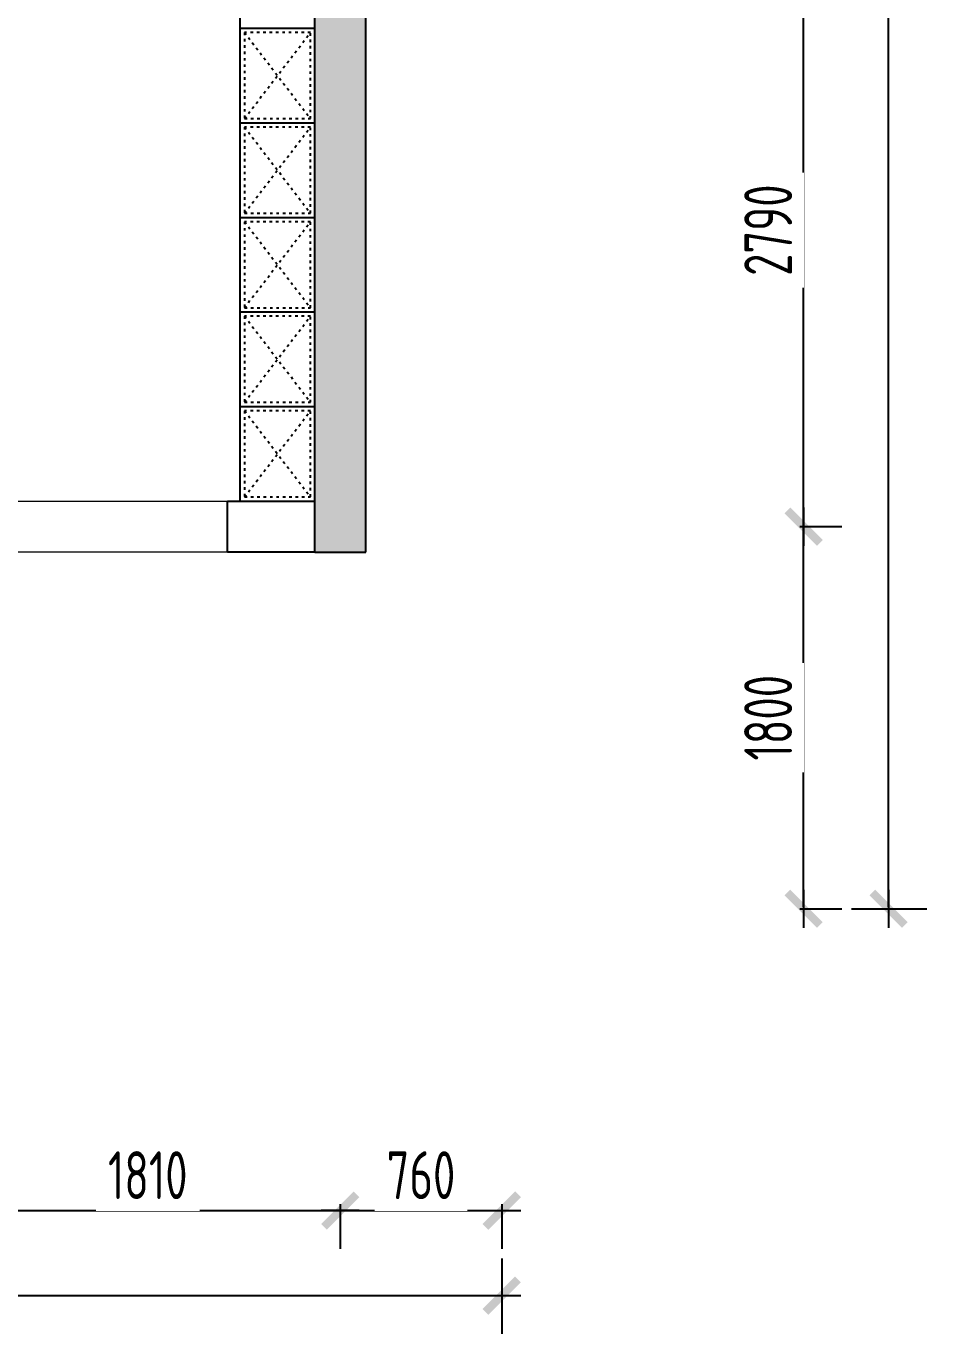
# Model space of a CAD drawing. Header units: inches. Extents: x -41 to 18814, y 11 to 13475.
# Drawn here: x 14577 to 18814, y 11 to 6165 of the extents above; entities that cross this region are included whole.
import ezdxf

# ---------------------------------------------------------------- set-up
doc = ezdxf.new("R2010")
doc.units = ezdxf.units.IN
doc.header["$MEASUREMENT"] = 0
doc.linetypes.add('ACAD_ISO03W100', pattern=[30, 12, -18])
for name, color, linetype in [('EVH 立面填充', 8, 'Continuous'), ('IBS-182-原建筑非承重墙', 150, 'Continuous'), ('IBS-200-原建筑承重墙柱', 200, 'Continuous'), ('IDS-040-固定高家具', 40, 'Continuous'), ('外标注', 50, 'Continuous')]:
    doc.layers.add(name, color=color, linetype=linetype)
doc.layers.add('门', color=65, linetype='Continuous', lineweight=13)
doc.styles.add('HBA-DIMT', font='ARCHS.SHX', dxfattribs={"width": 0.8})
doc.dimstyles.new('HBA_40', dxfattribs={"dimscale": 50, "dimtxt": 2.5, "dimasz": 0.1, "dimexe": 2, "dimexo": 2.5, "dimgap": 0.6, "dimtad": 1, "dimdec": 0, "dimrnd": 5, "dimzin": 0, "dimtxsty": 'HBA-DIMT', "dimblk": 'HBA_DIMENSION_TICK', "dimblk1": 'HBA_DIMENSION_TICK', "dimblk2": 'HBA_DIMENSION_TICK', "dimcen": 0.125, "dimclrd": 44, "dimclre": 44, "dimclrt": 2, "dimadec": 0, "dimazin": 0, "dimtfac": 1, "dimtdec": 0, "dimtix": 1, "dimtmove": 1, "dimatfit": 3, "dimldrblk": 'HBA_Leader_Dot', "dimfxl": 0, "dimtvp": 1, "dimtfill": 1, "dimtolj": 1, "dimtzin": 0, "dimarcsym": 0})

# ---------------------------------------------------------------- blocks, each defined once
blk = doc.blocks.new('HBA_DIMENSION_TICK')
at = {"color": 0, "linetype": 'ByBlock'}
for p, q in [((-10, 0), (0, 0)), ((0, 0), (10, 0))]:
    blk.add_line(p, q, dxfattribs=at)
at = {"color": 50, "linetype": 'ByBlock'}
blk.add_solid([(-10, -7), (-7, -10), (7, 10), (10, 7)], dxfattribs=at)
blk = doc.blocks.new('*D40')
at = {"layer": 'Defpoints', "color": 0, "transparency": 16777216}
for p in [(14243.7, 846.5), (16054, 846.5), (16054, 591.5)]:
    blk.add_point(p, dxfattribs=at)
at = {"layer": '外标注', "color": 44, "lineweight": -2, "transparency": 16777216}
for p, q in [((14243.7, 621.5), (14243.7, 411.5)), ((16054, 621.5), (16054, 411.5)), ((14252.7, 591.5), (16045, 591.5))]:
    blk.add_line(p, q, dxfattribs=at)
at = {"layer": '外标注', "color": 44, "lineweight": -2, "transparency": 16777216, "xscale": 9, "yscale": 9, "zscale": 9, "rotation": 180}
blk.add_blockref('HBA_DIMENSION_TICK', (14243.7, 591.5), dxfattribs=at)
at = {"layer": '外标注', "color": 44, "lineweight": -2, "transparency": 16777216, "xscale": 9, "yscale": 9, "zscale": 9}
blk.add_blockref('HBA_DIMENSION_TICK', (16054, 591.5), dxfattribs=at)
at = {"layer": '外标注', "color": 2, "transparency": 16777216, "insert": (15148.8, 758), "char_height": 225, "attachment_point": 5, "style": 'HBA-DIMT', "bg_fill": 3, "box_fill_scale": 1.25, "bg_fill_color": 256, "bg_fill_true_color": 13158600, "bg_fill_transparency": 0}
blk.add_mtext('\\A1;1810', dxfattribs=at)
blk = doc.blocks.new('HBA_Leader_Dot')
at = {"color": 0, "linetype": 'ByBlock'}
blk.add_line((-5, 0), (-10, 0), dxfattribs=at)
at = {"color": 0, "linetype": 'ByBlock', "const_width": 5}
blk.add_lwpolyline([(-2.5, 0, 1), (2.5, 0, 1)], format="xyb", close=True, dxfattribs=at)
blk = doc.blocks.new('*D41')
at = {"layer": 'Defpoints', "color": 0, "transparency": 16777216}
for p in [(16054, 846.5), (16814, 846.5), (16814, 591.5)]:
    blk.add_point(p, dxfattribs=at)
at = {"layer": '外标注', "color": 44, "lineweight": -2, "transparency": 16777216}
for p, q in [((16054, 621.5), (16054, 411.5)), ((16814, 621.5), (16814, 411.5)), ((16063, 591.5), (16805, 591.5))]:
    blk.add_line(p, q, dxfattribs=at)
at = {"layer": '外标注', "color": 44, "lineweight": -2, "transparency": 16777216, "xscale": 9, "yscale": 9, "zscale": 9, "rotation": 180}
blk.add_blockref('HBA_DIMENSION_TICK', (16054, 591.5), dxfattribs=at)
at = {"layer": '外标注', "color": 44, "lineweight": -2, "transparency": 16777216, "xscale": 9, "yscale": 9, "zscale": 9}
blk.add_blockref('HBA_DIMENSION_TICK', (16814, 591.5), dxfattribs=at)
at = {"layer": '外标注', "color": 2, "transparency": 16777216, "insert": (16434, 758), "char_height": 225, "attachment_point": 5, "style": 'HBA-DIMT', "bg_fill": 3, "box_fill_scale": 1.25, "bg_fill_color": 256, "bg_fill_true_color": 13158600, "bg_fill_transparency": 0}
blk.add_mtext('\\A1;760', dxfattribs=at)
blk = doc.blocks.new('*D42')
at = {"layer": 'Defpoints', "color": 0, "transparency": 16777216}
for p in [(2114, 591.5), (16814, 591.5), (16814, 191.5)]:
    blk.add_point(p, dxfattribs=at)
at = {"layer": '外标注', "color": 44, "lineweight": -2, "transparency": 16777216}
for p, q in [((2114, 366.5), (2114, 11.5)), ((16814, 366.5), (16814, 11.5)), ((2123, 191.5), (16805, 191.5))]:
    blk.add_line(p, q, dxfattribs=at)
at = {"layer": '外标注', "color": 44, "lineweight": -2, "transparency": 16777216, "xscale": 9, "yscale": 9, "zscale": 9, "rotation": 180}
blk.add_blockref('HBA_DIMENSION_TICK', (2114, 191.5), dxfattribs=at)
at = {"layer": '外标注', "color": 44, "lineweight": -2, "transparency": 16777216, "xscale": 9, "yscale": 9, "zscale": 9}
blk.add_blockref('HBA_DIMENSION_TICK', (16814, 191.5), dxfattribs=at)
at = {"layer": '外标注', "color": 2, "transparency": 16777216, "insert": (9464, 358), "char_height": 225, "attachment_point": 5, "style": 'HBA-DIMT', "bg_fill": 3, "box_fill_scale": 1.25, "bg_fill_color": 256, "bg_fill_true_color": 13158600, "bg_fill_transparency": 0}
blk.add_mtext('\\A1;14700', dxfattribs=at)
blk = doc.blocks.new('*D43')
at = {"layer": 'Defpoints', "color": 0, "transparency": 16777216}
for p in [(17992.2, 3809.8), (18234, 3809.8), (17992.2, 2011.5)]:
    blk.add_point(p, dxfattribs=at)
at = {"layer": '外标注', "color": 44, "lineweight": -2, "transparency": 16777216}
for p, q in [((18217.2, 3809.8), (18414, 3809.8)), ((18234, 2020.5), (18234, 3800.8)), ((18217.2, 2011.5), (18414, 2011.5))]:
    blk.add_line(p, q, dxfattribs=at)
at = {"layer": '外标注', "color": 44, "lineweight": -2, "transparency": 16777216, "xscale": 9, "yscale": 9, "zscale": 9}
for p, rotation in [((18234, 3809.8), 90), ((18234, 2011.5), 270)]:
    blk.add_blockref('HBA_DIMENSION_TICK', p, dxfattribs=dict(at, rotation=rotation))
at = {"layer": '外标注', "color": 2, "transparency": 16777216, "insert": (18067.5, 2910.6), "char_height": 225, "attachment_point": 5, "rotation": 90, "style": 'HBA-DIMT', "bg_fill": 3, "box_fill_scale": 1.25, "bg_fill_color": 256, "bg_fill_true_color": 13158600, "bg_fill_transparency": 0}
blk.add_mtext('\\A1;1800', dxfattribs=at)
blk = doc.blocks.new('*D44')
at = {"layer": 'Defpoints', "color": 0, "transparency": 16777216}
for p in [(17992.2, 6599.8), (18234, 6599.8), (17992.2, 3809.8)]:
    blk.add_point(p, dxfattribs=at)
at = {"layer": '外标注', "color": 44, "lineweight": -2, "transparency": 16777216}
for p, q in [((18217.2, 6599.8), (18414, 6599.8)), ((18234, 3818.8), (18234, 6590.8)), ((18217.2, 3809.8), (18414, 3809.8))]:
    blk.add_line(p, q, dxfattribs=at)
at = {"layer": '外标注', "color": 44, "lineweight": -2, "transparency": 16777216, "xscale": 9, "yscale": 9, "zscale": 9}
for p, rotation in [((18234, 6599.8), 90), ((18234, 3809.8), 270)]:
    blk.add_blockref('HBA_DIMENSION_TICK', p, dxfattribs=dict(at, rotation=rotation))
at = {"layer": '外标注', "color": 2, "transparency": 16777216, "insert": (18067.5, 5204.8), "char_height": 225, "attachment_point": 5, "rotation": 90, "style": 'HBA-DIMT', "bg_fill": 3, "box_fill_scale": 1.25, "bg_fill_color": 256, "bg_fill_true_color": 13158600, "bg_fill_transparency": 0}
blk.add_mtext('\\A1;2790', dxfattribs=at)
blk = doc.blocks.new('*D47')
at = {"layer": 'Defpoints', "color": 0, "transparency": 16777216}
for p in [(18234, 11320), (18634, 11320), (18234, 2011.5)]:
    blk.add_point(p, dxfattribs=at)
at = {"layer": '外标注', "color": 44, "lineweight": -2, "transparency": 16777216}
for p, q in [((18459, 11320), (18814, 11320)), ((18634, 2020.5), (18634, 11311)), ((18459, 2011.5), (18814, 2011.5))]:
    blk.add_line(p, q, dxfattribs=at)
at = {"layer": '外标注', "color": 44, "lineweight": -2, "transparency": 16777216, "xscale": 9, "yscale": 9, "zscale": 9}
for p, rotation in [((18634, 11320), 90), ((18634, 2011.5), 270)]:
    blk.add_blockref('HBA_DIMENSION_TICK', p, dxfattribs=dict(at, rotation=rotation))
at = {"layer": '外标注', "color": 2, "transparency": 16777216, "insert": (18467.5, 6665.7), "char_height": 225, "attachment_point": 5, "rotation": 90, "style": 'HBA-DIMT', "bg_fill": 3, "box_fill_scale": 1.25, "bg_fill_color": 256, "bg_fill_true_color": 13158600, "bg_fill_transparency": 0}
blk.add_mtext('\\A1;9310', dxfattribs=at)

msp = doc.modelspace()

# ---------------------------------------------------------------- hatches: boundary and pattern name
at = {"layer": 'EVH 立面填充'}
h = msp.add_hatch(color=256, dxfattribs=at)
h.dxf.hatch_style = 1
h.paths.add_polyline_path([(16174, 6479.8), (16934, 6479.8), (16934, 6719.8), (15934, 6719.8), (15934, 3689.8), (16174, 3689.8)])

# ---------------------------------------------------------------- linework, layer by layer
for p in [(15584, 6154.8), (15584, 5709.8), (15584, 5264.8), (15584, 4819.8), (15584, 4374.8)]:
    msp.add_point(p)
at = {"layer": 'IBS-182-原建筑非承重墙'}
for p, q in [((15524, 3689.8), (15524, 3929.8)), ((15524, 3929.8), (15934, 3929.8)), ((15934, 3689.8), (15524, 3689.8))]:
    msp.add_line(p, q, dxfattribs=at)
at = {"layer": 'IBS-200-原建筑承重墙柱', "ltscale": 0.02}
for p, q in [((15934, 3689.8), (15934, 6719.8)), ((16174, 3689.8), (16174, 6479.8)), ((15934, 3689.8), (16174, 3689.8))]:
    msp.add_line(p, q, dxfattribs=at)
at = {"layer": 'IDS-040-固定高家具'}
for p, q in [((15584, 3929.8), (15584, 6599.8)), ((15584, 6154.8), (15934, 6154.8)), ((15584, 5709.8), (15934, 5709.8)), ((15584, 5264.8), (15934, 5264.8)), ((15584, 4819.8), (15934, 4819.8)), ((15584, 4374.8), (15934, 4374.8))]:
    msp.add_line(p, q, dxfattribs=at)
at = {"layer": 'IDS-040-固定高家具', "linetype": 'ACAD_ISO03W100'}
for p, q in [((15604, 5729.8), (15914, 6134.8)), ((15604, 6134.8), (15914, 5729.8)), ((15604, 5284.8), (15914, 5689.8)), ((15604, 5689.8), (15914, 5284.8)), ((15604, 4839.8), (15914, 5244.8)), ((15604, 5244.8), (15914, 4839.8)), ((15604, 4394.8), (15914, 4799.8)), ((15604, 4799.8), (15914, 4394.8)), ((15604, 3949.8), (15914, 4354.8)), ((15604, 4354.8), (15914, 3949.8))]:
    msp.add_line(p, q, dxfattribs=at)
for points in [[(15604, 5729.8), (15914, 5729.8), (15914, 6134.8), (15604, 6134.8)], [(15604, 5284.8), (15914, 5284.8), (15914, 5689.8), (15604, 5689.8)], [(15604, 4839.8), (15914, 4839.8), (15914, 5244.8), (15604, 5244.8)], [(15604, 4394.8), (15914, 4394.8), (15914, 4799.8), (15604, 4799.8)], [(15604, 3949.8), (15914, 3949.8), (15914, 4354.8), (15604, 4354.8)]]:
    msp.add_lwpolyline(points, close=True, dxfattribs=at)
at = {"layer": '门', "color": 8, "lineweight": 5}
msp.add_lwpolyline([(14463.7, 3929.8), (15524, 3929.8), (15524, 3689.8), (14463.7, 3689.8)], close=True, dxfattribs=at)

# ---------------------------------------------------------------- dimensions: what is measured, and where the dimension line sits
at = {"layer": '外标注'}
dim = msp.add_linear_dim(base=(18234, 3809.8), p1=(17992.2, 2011.5), p2=(17992.2, 3809.8), angle=270, dimstyle='HBA_40', override={"dimscale": 90, "dimfxl": 200, "dimfxlon": 1}, dxfattribs=at)
dim.commit()
dim.dimension.update_dxf_attribs({"geometry": '*D43', "text_midpoint": (18067.5, 2910.6)})
dim = msp.add_linear_dim(base=(16054, 591.5), p1=(14243.7, 846.5), p2=(16054, 846.5), dimstyle='HBA_40', override={"dimscale": 90, "dimfxl": 200, "dimfxlon": 1}, dxfattribs=at)
dim.commit()
dim.dimension.update_dxf_attribs({"geometry": '*D40', "text_midpoint": (15148.8, 758)})

# ---------------------------------------------------------------- next in the draw order: dimensions: what is measured, and where the dimension line sits
dim = msp.add_linear_dim(base=(18234, 6599.8), p1=(17992.2, 3809.8), p2=(17992.2, 6599.8), angle=270, dimstyle='HBA_40', override={"dimscale": 90, "dimfxl": 200, "dimfxlon": 1}, dxfattribs=at)
dim.commit()
dim.dimension.update_dxf_attribs({"geometry": '*D44', "text_midpoint": (18067.5, 5204.8)})
dim = msp.add_linear_dim(base=(16814, 591.5), p1=(16054, 846.5), p2=(16814, 846.5), dimstyle='HBA_40', override={"dimscale": 90, "dimfxl": 200, "dimfxlon": 1}, dxfattribs=at)
dim.commit()
dim.dimension.update_dxf_attribs({"geometry": '*D41', "text_midpoint": (16434, 758)})

# ---------------------------------------------------------------- next in the draw order: dimensions: what is measured, and where the dimension line sits
dim = msp.add_linear_dim(base=(18633.954, 11320.0336), p1=(18233.954, 2011.4591), p2=(18233.954, 11320.0336), angle=90, dimstyle='HBA_40', override={"dimscale": 90, "dimfxl": 200, "dimfxlon": 1}, dxfattribs=at)
dim.commit()
dim.dimension.update_dxf_attribs({"geometry": '*D47', "text_midpoint": (18467.454, 6665.7464)})
dim = msp.add_linear_dim(base=(16814, 191.5), p1=(2114, 591.5), p2=(16814, 591.5), dimstyle='HBA_40', override={"dimscale": 90, "dimfxl": 200, "dimfxlon": 1}, dxfattribs=at)
dim.commit()
dim.dimension.update_dxf_attribs({"geometry": '*D42', "text_midpoint": (9464, 358)})

doc.saveas('drawing.dxf')
